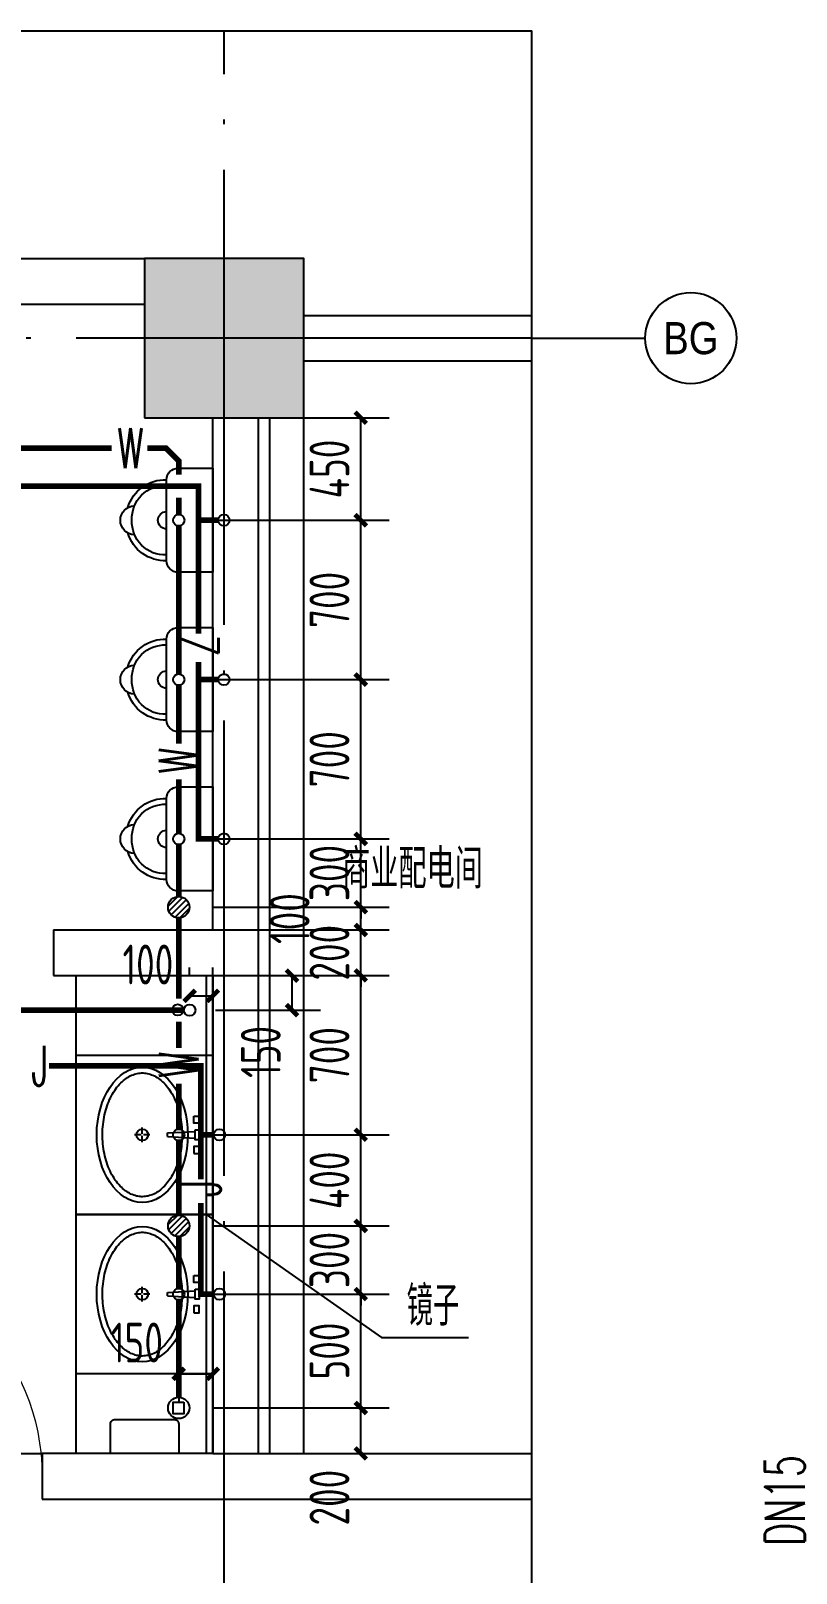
# Model space of a CAD drawing. Extents: x 57845 to 99897, y -155062 to -111524.
# Drawn here: x 66664 to 70026, y -149689 to -142913 of the extents above; entities that cross this region are included whole.
import ezdxf
from ezdxf.enums import TextEntityAlignment as Align

# ---------------------------------------------------------------- set-up
doc = ezdxf.new("R2010")
doc.units = 0
doc.header["$LTSCALE"] = 1000
doc.header["$MEASUREMENT"] = 0
doc.linetypes.add('DOTE', pattern=[2.42, 2, -0.2, 0.02, -0.2])
for name, color, linetype in [('01-标注_符号', 200, 'Continuous'), ('01-标注_轴线坐标', 132, 'Continuous'), ('02-TEXT_房间', 7, 'Continuous'), ('02-TEXT_轴号', 7, 'Continuous'), ('109-34 核心筒$0$A-TECH-SANT', 231, 'Continuous'), ('A-C_门', 150, 'Continuous'), ('A-I_卫-洁具', 241, 'Continuous'), ('A_AXIS-轴线', 1, 'DOTE'), ('A_STR-砌块墙', 121, 'Continuous'), ('A_STR-砼柱', 8, 'Continuous'), ('AXIS_TEXT', 7, 'Continuous'), ('EQUIP_地漏', 7, 'Continuous'), ('EQUIP_污水', 7, 'Continuous'), ('PIPE-中水', 122, 'Continuous'), ('PIPE-污水', 2, 'Continuous'), ('PIPE-给水', 3, 'Continuous'), ('PIPE-通气', 30, 'Continuous'), ('PUB_HATCH', 8, 'Continuous'), ('TEXT_中水', 7, 'Continuous'), ('TEXT_污水', 7, 'Continuous'), ('TEXT_给水', 7, 'Continuous'), ('TWT_DIM', 3, 'Continuous'), ('VPIPE-中水', 122, 'Continuous'), ('VPIPE-给水', 3, 'Continuous'), ('VPIPE-通气', 3, 'Continuous')]:
    doc.layers.add(name, color=color, linetype=linetype)
doc.layers.add('04-不打印_视口', color=5, linetype='Continuous', plot=False)
doc.layers.add('04-不打印_辅助线', color=165, linetype='Continuous', plot=False)
doc.styles.add('_TCH_AXIS', font='')
doc.styles.add('_TCH_DIM_T3', font='ROS1', dxfattribs={"width": 0.8, "bigfont": 'JD'})
doc.styles.add('_TCH_SPACE', font='ros.shx', dxfattribs={"width": 0.75, "height": 5, "bigfont": 'jd.shx'})
doc.styles.add('_TWT_PIPEDN', font='SIMPLEX', dxfattribs={"width": 0.8, "height": 3.5, "bigfont": 'HZTXT'})
doc.styles.add('_TWT_PIPETEXT', font='SIMPLEX', dxfattribs={"width": 0.8, "height": 3.5, "bigfont": 'HZTXT'})
doc.styles.add('COMPLEX', font='COMPLEX')
doc.styles.add('样式 1', font='ros.shx', dxfattribs={"width": 0.7, "bigfont": 'jd.shx'})
doc.styles.get('_TCH_AXIS').set_extended_font_data('FZXiHei I-Z08S')
doc.dimstyles.new('_TWT_ARCH&&50', dxfattribs={"dimtxt": 175, "dimasz": 50, "dimexe": 125, "dimexo": 150, "dimgap": 50, "dimtad": 1, "dimdec": 0, "dimzin": 0, "dimdsep": 46, "dimtxsty": '_TCH_DIM_T3', "dimblk": 'ARCHTICK', "dimcen": 0.09, "dimazin": 2, "dimtfac": 1, "dimtdec": 0, "dimtix": 1, "dimtmove": 2, "dimatfit": 3, "dimfxl": 0, "dimtolj": 1, "dimtzin": 0, "dimarcsym": 0})

# ---------------------------------------------------------------- blocks, each defined once
blk = doc.blocks.new('A-toilet-F2$0$A-toilet-F3$0$xb')
for p, q in [((-228.6, 152.4), (-228.6, 0)), ((177.8, 203.2), (-177.8, 203.2)), ((228.6, 0), (228.6, 152.4)), ((-228.6, 0), (228.6, 0))]:
    blk.add_line(p, q)
for centre, radius, start, end in [((-6.3, 209.5), 171.6, 106.60688, 182.1211), ((-6.3, 209.5), 146.2, 87.8789, 182.1211), ((0, 342.9), 63.5, 1.07073, 178.92927), ((6.4, 209.5), 146.2, 357.8789, 92.1211), ((6.4, 209.5), 171.6, 357.8789, 73.39312), ((0, 203.2), 38.1, 0, 180), ((-177.8, 152.4), 50.8, 90, 180), ((177.8, 152.4), 50.8, 0, 90)]:
    blk.add_arc(centre, radius, start, end)
blk = doc.blocks.new('meae')
for p, q in [((-215, 0), (-243.8, 0)), ((-210, 5), (-210, 32.8)), ((-176.7, 0), (-205, 0)), ((-99.5, 8), (21.7, 14.4)), ((-99.5, -8), (-99.5, 8)), ((21.7, -14.4), (21.7, 14.4)), ((-210, -32.3), (-210, -5)), ((-99.5, -8), (21.7, -14.4))]:
    blk.add_line(p, q)
for points in [[(17.2, 81.4), (40, 81.4), (40, 51.4), (17.2, 51.4)], [(21.7, 21.4), (40, 21.4), (40, -21.4), (21.7, -21.4)], [(17.2, -81.4), (40, -81.4), (40, -51.4), (17.2, -51.4)]]:
    blk.add_lwpolyline(points, close=True)
at = {"const_width": 0.84}
blk.add_lwpolyline([(-209.6, -0.1, -1), (-210.4, -0.1, -1)], format="xyb", close=True, dxfattribs=at)
blk.add_circle((-210, 0), 25.2)
blk.add_ellipse((-210, 0), major_axis=(0, -296.8), ratio=0.673766)
at = {"color": 8}
blk.add_open_spline([(-210, -271.8), (-201.6, -271.8), (-193.3, -270.9), (-176.6, -267), (-168.2, -264.1), (-151.7, -256.3), (-143.6, -251.4), (-127.7, -239.7), (-119.9, -232.8), (-105, -217.1), (-97.9, -208.3), (-84.5, -189), (-78.3, -178.5), (-66.9, -156.1), (-61.7, -144.2), (-52.7, -119.1), (-48.8, -106), (-42.4, -79), (-39.9, -65.1), (-36.4, -36.9), (-35.4, -22.5), (-34.8, 6.2), (-35.3, 20.7), (-37.7, 49.2), (-39.6, 63.3), (-45, 90.9), (-48.3, 104.3), (-56.4, 130.2), (-61.1, 142.6), (-71.6, 166.1), (-77.5, 177.1), (-90.2, 197.7), (-97, 207.1), (-111.4, 224.2), (-118.9, 231.8), (-134.5, 245.1), (-142.5, 250.8), (-158.9, 260.1), (-167.2, 263.7), (-183.8, 269), (-192.2, 270.7), (-208.9, 272.2), (-217.3, 271.9), (-234, 269.5), (-242.4, 267.4), (-259, 261.1), (-267.2, 256.9), (-283.4, 246.7), (-291.3, 240.5), (-306.7, 226.3), (-314.1, 218.2), (-328.1, 200.2), (-334.7, 190.4), (-346.9, 169), (-352.4, 157.6), (-362.4, 133.5), (-366.8, 120.8), (-374.2, 94.4), (-377.2, 80.8), (-381.8, 52.9), (-383.4, 38.7), (-385.1, 10.1), (-385.2, -4.4), (-383.9, -33.1), (-382.5, -47.4), (-378.3, -75.4), (-375.4, -89.1), (-368.4, -115.7), (-364.2, -128.5), (-354.5, -153), (-349.1, -164.6), (-337.2, -186.3), (-330.7, -196.4), (-316.9, -214.8), (-309.6, -223.2), (-294.4, -237.9), (-286.5, -244.3), (-270.4, -255.1), (-262.2, -259.5), (-245.6, -266.3), (-237.3, -268.8), (-222.6, -271.3), (-216.3, -271.8), (-210, -271.8)], degree=3, knots=[0, 0, 0, 0, 0.154173, 0.154173, 0.308346, 0.308346, 0.462518, 0.462518, 0.616691, 0.616691, 0.770864, 0.770864, 0.925037, 0.925037, 1.07921, 1.07921, 1.233382, 1.233382, 1.387555, 1.387555, 1.541728, 1.541728, 1.695901, 1.695901, 1.850074, 1.850074, 2.004247, 2.004247, 2.158419, 2.158419, 2.312592, 2.312592, 2.466765, 2.466765, 2.620938, 2.620938, 2.775111, 2.775111, 2.929283, 2.929283, 3.083456, 3.083456, 3.237629, 3.237629, 3.391802, 3.391802, 3.545975, 3.545975, 3.700147, 3.700147, 3.85432, 3.85432, 4.008493, 4.008493, 4.162666, 4.162666, 4.316839, 4.316839, 4.471011, 4.471011, 4.625184, 4.625184, 4.779357, 4.779357, 4.93353, 4.93353, 5.087703, 5.087703, 5.241876, 5.241876, 5.396048, 5.396048, 5.550221, 5.550221, 5.704394, 5.704394, 5.858567, 5.858567, 6.01274, 6.01274, 6.166912, 6.166912, 6.283185, 6.283185, 6.283185, 6.283185], dxfattribs=at)
at = {"layer": '04-不打印_辅助线'}
blk.add_lwpolyline([(-500, -350), (-500, 350), (100, 350), (100, -350)], close=True, dxfattribs=at)
blk = doc.blocks.new('$DorLib2D$00000001')
at = {"ltscale": 0.5}
for p, q in [((0.45, 0.975), (0.5, 0.975)), ((0.45, 0), (0.45, 0.975)), ((0.5, 0), (0.5, 0.975)), ((0.5, 0), (0.45, 0))]:
    blk.add_line(p, q, dxfattribs=at)
at = {"lineweight": 13, "ltscale": 0.5}
blk.add_arc((0.475, 0), 0.975, 91.46928, 180, dxfattribs=at)
blk = doc.blocks.new('_FZH')
blk.add_lwpolyline([(-0.5, -0.5), (0.5, -0.5), (0.5, 0.5), (-0.5, 0.5)], close=True)
at = {"layer": 'PUB_HATCH'}
blk.add_solid([(-0.5, -0.5), (0.5, -0.5), (-0.5, 0.5), (0.5, 0.5)], dxfattribs=at)
blk = doc.blocks.new('_AXISO')
blk.add_circle((0, 0), 0.5)
at = {"layer": 'AXIS_TEXT', "style": 'COMPLEX', "width": 1.041667}
blk.add_attdef('A', text='', height=0.56, dxfattribs=at).set_placement((-0.25, -0.28), (0.25, -0.28), align=Align.FIT)
blk = doc.blocks.new('33')
at = {"layer": '01-标注_符号'}
for p, q in [((72353.8, -148113), (73124.7, -148653.9)), ((73124.7, -148653.9), (73507.6, -148653.9))]:
    blk.add_line(p, q, dxfattribs=at)
at = {"layer": '01-标注_轴线坐标', "color": 8}
blk.add_line((73783.8, -144263), (74283.8, -144263), dxfattribs=at)
at = {"layer": '04-不打印_视口'}
blk.add_lwpolyline([(64833.8, -142913), (73783.8, -142913), (73783.8, -150363), (64833.8, -150363)], close=True, dxfattribs=at)
at = {"layer": '109-34 核心筒$0$A-TECH-SANT'}
blk.add_lwpolyline([(71933.8, -149163), (71933.8, -149033, -0.414214), (71953.8, -149013), (72213.8, -149013, -0.414214), (72233.8, -149033), (72233.8, -149163)], format="xyb", close=True, dxfattribs=at)
at = {"layer": 'A-C_门', "color": 8}
blk.add_line((70633.8, -149163), (71633.8, -149163), dxfattribs=at)
at = {"layer": 'A-I_卫-洁具', "color": 8, "ltscale": 0.1}
blk.add_line((72353.8, -147063), (72353.8, -149163), dxfattribs=at)
blk.add_lwpolyline([(72383.8, -147063), (72383.8, -149163), (71783.8, -149163), (71783.8, -147063)], close=True, dxfattribs=at)
at = {"layer": 'A_AXIS-轴线', "linetype": 'DOTE'}
for p, q in [((72433.8, -150363), (72433.8, -142913)), ((73783.8, -144263), (64833.8, -144263))]:
    blk.add_line(p, q, dxfattribs=at)
at = {"layer": 'A_STR-砌块墙', "color": 8}
for p, q in [((69533.8, -143913), (72083.8, -143913)), ((69633.8, -144113), (72083.8, -144113)), ((72783.8, -144163), (73783.8, -144163)), ((73783.8, -144163), (73783.8, -144363)), ((72783.8, -144363), (73783.8, -144363)), ((72383.8, -146863), (72383.8, -144613)), ((72583.8, -146963), (72583.8, -144613)), ((72633.8, -149163), (72633.8, -144613)), ((72783.8, -149163), (72783.8, -144613)), ((71683.8, -146863), (72383.8, -146863)), ((71683.8, -146863), (71683.8, -147063)), ((71783.8, -146863), (72383.8, -146863)), ((72583.8, -149163), (72583.8, -146963)), ((71683.8, -147063), (72383.8, -147063)), ((72383.8, -149163), (72383.8, -147063)), ((72383.8, -149163), (71633.8, -149163)), ((71633.8, -149163), (71633.8, -149363)), ((72583.8, -149163), (72633.8, -149163)), ((72783.8, -149163), (73783.8, -149163)), ((73783.8, -149163), (73783.8, -149363)), ((71633.8, -149363), (72483.8, -149363)), ((72483.8, -149363), (72683.8, -149363)), ((72683.8, -149363), (73783.8, -149363))]:
    blk.add_line(p, q, dxfattribs=at)
at = {"layer": '01-标注_轴线坐标', "color": 8}
ref = blk.add_blockref('_AXISO', (74483.8, -144263), dxfattribs=dict(at, xscale=400, yscale=400, zscale=400))
ref.add_attrib('A', 'BG', dxfattribs={"layer": '02-TEXT_轴号', "color": 8, "height": 141.08, "style": '_TCH_AXIS'}).set_placement((74362.9, -144333.5), (74604.7, -144333.5), align=Align.FIT)
at = {"layer": 'A-C_门', "color": 8, "xscale": -1000, "yscale": 1000, "zscale": 200}
blk.add_blockref('$DorLib2D$00000001', (71133.8, -149263), dxfattribs=at)
at = {"layer": 'A-I_卫-洁具', "color": 8, "ltscale": 0.1, "xscale": -1, "rotation": 90}
for p in [(72383.8, -145063), (72383.8, -145763), (72383.8, -146463)]:
    blk.add_blockref('A-toilet-F2$0$A-toilet-F3$0$xb', p, dxfattribs=at)
at = {"layer": 'A-I_卫-洁具', "color": 8, "ltscale": 0.1}
for p in [(72283.8, -147763), (72283.8, -148463)]:
    blk.add_blockref('meae', p, dxfattribs=at)
at = {"layer": 'A_STR-砼柱', "color": 8, "xscale": 700, "yscale": 700, "zscale": 700}
blk.add_blockref('_FZH', (72433.8, -144263), dxfattribs=at)
at = {"layer": '01-标注_符号', "color": 7, "style": '样式 1', "width": 0.7}
blk.add_text('镜子', height=173.64, dxfattribs=at).set_placement((73235.2, -148601.4))
at = {"layer": '02-TEXT_房间', "color": 1, "style": '_TCH_SPACE', "width": 0.75}
blk.add_text('商业配电间', height=173.64, dxfattribs=at).set_placement((72951.7, -146681.4))
blk = doc.blocks.new('$TwtSys$00000147')
blk.add_circle((0, 0, 0), 1)
blk = doc.blocks.new('$TwtSys$00000141')
for p, q in [((-94, 8), (-10, 92)), ((-94, 8), (-10, 92)), ((-87, -35), (35, 87)), ((-87, -35), (35, 87)), ((-66, -66), (66, 66)), ((-66, -66), (66, 66)), ((-32, -87), (88, 33)), ((-32, -87), (88, 33)), ((11, -92), (92, -11)), ((11, -92), (92, -11))]:
    blk.add_line(p, q)
blk.add_circle((0, 0), 94)
blk.add_circle((0, 0), 94)
blk = doc.blocks.new('_ArchTick')
at = {"color": 0, "linetype": 'ByBlock', "const_width": 0.4}
blk.add_lwpolyline([(-0.5, -0.5), (0.5, 0.5)], dxfattribs=at)
blk = doc.blocks.new('*D310')
at = {"layer": 'Defpoints', "color": 0}
for p in [(67313.7, -144613), (68113.5, -144613), (67313.7, -145063)]:
    blk.add_point(p, dxfattribs=at)
at = {"layer": 'TWT_DIM', "color": 0, "lineweight": -2}
for p, q in [((67463.7, -144613), (68238.5, -144613)), ((68113.5, -145063), (68113.5, -144613)), ((67463.7, -145063), (68238.5, -145063))]:
    blk.add_line(p, q, dxfattribs=at)
at = {"layer": 'TWT_DIM', "color": 0, "lineweight": -2, "xscale": 50, "yscale": 50, "zscale": 50}
for p, rotation in [((68113.5, -144613), 90), ((68113.5, -145063), 270)]:
    blk.add_blockref('_ArchTick', p, dxfattribs=dict(at, rotation=rotation))
at = {"layer": 'TWT_DIM', "color": 0, "insert": (67976, -144838), "char_height": 175, "attachment_point": 5, "rotation": 90, "style": '_TCH_DIM_T3'}
blk.add_mtext('\\A1;450', dxfattribs=at)
blk = doc.blocks.new('*D311')
at = {"layer": 'Defpoints', "color": 0}
for p in [(67313.7, -145063), (68113.5, -145063), (67313.7, -145763)]:
    blk.add_point(p, dxfattribs=at)
at = {"layer": 'TWT_DIM', "color": 0, "lineweight": -2}
for p, q in [((67463.7, -145063), (68238.5, -145063)), ((68113.5, -145763), (68113.5, -145063)), ((67463.7, -145763), (68238.5, -145763))]:
    blk.add_line(p, q, dxfattribs=at)
at = {"layer": 'TWT_DIM', "color": 0, "lineweight": -2, "xscale": 50, "yscale": 50, "zscale": 50}
for p, rotation in [((68113.5, -145063), 90), ((68113.5, -145763), 270)]:
    blk.add_blockref('_ArchTick', p, dxfattribs=dict(at, rotation=rotation))
at = {"layer": 'TWT_DIM', "color": 0, "insert": (67976, -145413), "char_height": 175, "attachment_point": 5, "rotation": 90, "style": '_TCH_DIM_T3'}
blk.add_mtext('\\A1;700', dxfattribs=at)
blk = doc.blocks.new('*D312')
at = {"layer": 'Defpoints', "color": 0}
for p in [(67313.7, -145763), (68113.5, -145763), (67313.7, -146463)]:
    blk.add_point(p, dxfattribs=at)
at = {"layer": 'TWT_DIM', "color": 0, "lineweight": -2}
for p, q in [((67463.7, -145763), (68238.5, -145763)), ((68113.5, -146463), (68113.5, -145763)), ((67463.7, -146463), (68238.5, -146463))]:
    blk.add_line(p, q, dxfattribs=at)
at = {"layer": 'TWT_DIM', "color": 0, "lineweight": -2, "xscale": 50, "yscale": 50, "zscale": 50}
for p, rotation in [((68113.5, -145763), 90), ((68113.5, -146463), 270)]:
    blk.add_blockref('_ArchTick', p, dxfattribs=dict(at, rotation=rotation))
at = {"layer": 'TWT_DIM', "color": 0, "insert": (67976, -146113), "char_height": 175, "attachment_point": 5, "rotation": 90, "style": '_TCH_DIM_T3'}
blk.add_mtext('\\A1;700', dxfattribs=at)
blk = doc.blocks.new('*D313')
at = {"layer": 'Defpoints', "color": 0}
for p in [(67313.7, -146463), (68113.5, -146463), (67313.7, -146763)]:
    blk.add_point(p, dxfattribs=at)
at = {"layer": 'TWT_DIM', "color": 0, "lineweight": -2}
for p, q in [((68113.5, -146463), (68113.5, -146413)), ((67463.7, -146463), (68238.5, -146463)), ((68113.5, -146763), (68113.5, -146463)), ((67463.7, -146763), (68238.5, -146763)), ((68113.5, -146763), (68113.5, -146813))]:
    blk.add_line(p, q, dxfattribs=at)
at = {"layer": 'TWT_DIM', "color": 0, "lineweight": -2, "xscale": 50, "yscale": 50, "zscale": 50}
for p, rotation in [((68113.5, -146463), 270), ((68113.5, -146763), 90)]:
    blk.add_blockref('_ArchTick', p, dxfattribs=dict(at, rotation=rotation))
at = {"layer": 'TWT_DIM', "color": 0, "insert": (67976, -146613), "char_height": 175, "attachment_point": 5, "rotation": 90, "style": '_TCH_DIM_T3'}
blk.add_mtext('\\A1;300', dxfattribs=at)
blk = doc.blocks.new('*D314')
at = {"layer": 'Defpoints', "color": 0}
for p in [(67313.7, -146763), (68113.5, -146763), (67313.7, -146863)]:
    blk.add_point(p, dxfattribs=at)
at = {"layer": 'TWT_DIM', "color": 0, "lineweight": -2}
for p, q in [((67463.7, -146763), (68238.5, -146763)), ((68113.5, -146863), (68113.5, -146763)), ((67463.7, -146863), (68238.5, -146863))]:
    blk.add_line(p, q, dxfattribs=at)
at = {"layer": 'TWT_DIM', "color": 0, "lineweight": -2, "xscale": 50, "yscale": 50, "zscale": 50}
for p, rotation in [((68113.5, -146763), 90), ((68113.5, -146863), 270)]:
    blk.add_blockref('_ArchTick', p, dxfattribs=dict(at, rotation=rotation))
at = {"layer": 'TWT_DIM', "color": 0, "insert": (67801, -146813), "char_height": 175, "attachment_point": 5, "rotation": 90, "style": '_TCH_DIM_T3'}
blk.add_mtext('\\A1;100', dxfattribs=at)
blk = doc.blocks.new('*D315')
at = {"layer": 'Defpoints', "color": 0}
for p in [(67313.7, -146863), (68113.5, -146863), (67313.7, -147063)]:
    blk.add_point(p, dxfattribs=at)
at = {"layer": 'TWT_DIM', "color": 0, "lineweight": -2}
for p, q in [((68113.5, -146863), (68113.5, -146813)), ((67463.7, -146863), (68238.5, -146863)), ((68113.5, -147063), (68113.5, -146863)), ((67463.7, -147063), (68238.5, -147063)), ((68113.5, -147063), (68113.5, -147113))]:
    blk.add_line(p, q, dxfattribs=at)
at = {"layer": 'TWT_DIM', "color": 0, "lineweight": -2, "xscale": 50, "yscale": 50, "zscale": 50}
for p, rotation in [((68113.5, -146863), 270), ((68113.5, -147063), 90)]:
    blk.add_blockref('_ArchTick', p, dxfattribs=dict(at, rotation=rotation))
at = {"layer": 'TWT_DIM', "color": 0, "insert": (67976, -146963), "char_height": 175, "attachment_point": 5, "rotation": 90, "style": '_TCH_DIM_T3'}
blk.add_mtext('\\A1;200', dxfattribs=at)
blk = doc.blocks.new('*D316')
at = {"layer": 'Defpoints', "color": 0}
for p in [(67313.7, -147063), (68113.5, -147063), (67313.7, -147763)]:
    blk.add_point(p, dxfattribs=at)
at = {"layer": 'TWT_DIM', "color": 0, "lineweight": -2}
for p, q in [((67463.7, -147063), (68238.5, -147063)), ((68113.5, -147763), (68113.5, -147063)), ((67463.7, -147763), (68238.5, -147763))]:
    blk.add_line(p, q, dxfattribs=at)
at = {"layer": 'TWT_DIM', "color": 0, "lineweight": -2, "xscale": 50, "yscale": 50, "zscale": 50}
for p, rotation in [((68113.5, -147063), 90), ((68113.5, -147763), 270)]:
    blk.add_blockref('_ArchTick', p, dxfattribs=dict(at, rotation=rotation))
at = {"layer": 'TWT_DIM', "color": 0, "insert": (67976, -147413), "char_height": 175, "attachment_point": 5, "rotation": 90, "style": '_TCH_DIM_T3'}
blk.add_mtext('\\A1;700', dxfattribs=at)
blk = doc.blocks.new('*D317')
at = {"layer": 'Defpoints', "color": 0}
for p in [(67313.7, -147763), (68113.5, -147763), (67313.7, -148163)]:
    blk.add_point(p, dxfattribs=at)
at = {"layer": 'TWT_DIM', "color": 0, "lineweight": -2}
for p, q in [((67463.7, -147763), (68238.5, -147763)), ((68113.5, -148163), (68113.5, -147763)), ((67463.7, -148163), (68238.5, -148163))]:
    blk.add_line(p, q, dxfattribs=at)
at = {"layer": 'TWT_DIM', "color": 0, "lineweight": -2, "xscale": 50, "yscale": 50, "zscale": 50}
for p, rotation in [((68113.5, -147763), 90), ((68113.5, -148163), 270)]:
    blk.add_blockref('_ArchTick', p, dxfattribs=dict(at, rotation=rotation))
at = {"layer": 'TWT_DIM', "color": 0, "insert": (67976, -147963), "char_height": 175, "attachment_point": 5, "rotation": 90, "style": '_TCH_DIM_T3'}
blk.add_mtext('\\A1;400', dxfattribs=at)
blk = doc.blocks.new('*D318')
at = {"layer": 'Defpoints', "color": 0}
for p in [(67313.7, -148163), (68113.5, -148163), (67313.7, -148463)]:
    blk.add_point(p, dxfattribs=at)
at = {"layer": 'TWT_DIM', "color": 0, "lineweight": -2}
for p, q in [((68113.5, -148163), (68113.5, -148113)), ((67463.7, -148163), (68238.5, -148163)), ((68113.5, -148463), (68113.5, -148163)), ((67463.7, -148463), (68238.5, -148463)), ((68113.5, -148463), (68113.5, -148513))]:
    blk.add_line(p, q, dxfattribs=at)
at = {"layer": 'TWT_DIM', "color": 0, "lineweight": -2, "xscale": 50, "yscale": 50, "zscale": 50}
for p, rotation in [((68113.5, -148163), 270), ((68113.5, -148463), 90)]:
    blk.add_blockref('_ArchTick', p, dxfattribs=dict(at, rotation=rotation))
at = {"layer": 'TWT_DIM', "color": 0, "insert": (67976, -148313), "char_height": 175, "attachment_point": 5, "rotation": 90, "style": '_TCH_DIM_T3'}
blk.add_mtext('\\A1;300', dxfattribs=at)
blk = doc.blocks.new('*D319')
at = {"layer": 'Defpoints', "color": 0}
for p in [(67313.7, -148463), (68113.5, -148463), (67313.7, -148963)]:
    blk.add_point(p, dxfattribs=at)
at = {"layer": 'TWT_DIM', "color": 0, "lineweight": -2}
for p, q in [((67463.7, -148463), (68238.5, -148463)), ((68113.5, -148963), (68113.5, -148463)), ((67463.7, -148963), (68238.5, -148963))]:
    blk.add_line(p, q, dxfattribs=at)
at = {"layer": 'TWT_DIM', "color": 0, "lineweight": -2, "xscale": 50, "yscale": 50, "zscale": 50}
for p, rotation in [((68113.5, -148463), 90), ((68113.5, -148963), 270)]:
    blk.add_blockref('_ArchTick', p, dxfattribs=dict(at, rotation=rotation))
at = {"layer": 'TWT_DIM', "color": 0, "insert": (67976, -148713), "char_height": 175, "attachment_point": 5, "rotation": 90, "style": '_TCH_DIM_T3'}
blk.add_mtext('\\A1;500', dxfattribs=at)
blk = doc.blocks.new('*D320')
at = {"layer": 'Defpoints', "color": 0}
for p in [(67313.7, -148963), (68113.5, -148963), (67313.7, -149163)]:
    blk.add_point(p, dxfattribs=at)
at = {"layer": 'TWT_DIM', "color": 0, "lineweight": -2}
for p, q in [((67463.7, -148963), (68238.5, -148963)), ((68113.5, -149163), (68113.5, -148963)), ((67463.7, -149163), (68238.5, -149163))]:
    blk.add_line(p, q, dxfattribs=at)
at = {"layer": 'TWT_DIM', "color": 0, "lineweight": -2, "xscale": 50, "yscale": 50, "zscale": 50}
for p, rotation in [((68113.5, -148963), 90), ((68113.5, -149163), 270)]:
    blk.add_blockref('_ArchTick', p, dxfattribs=dict(at, rotation=rotation))
at = {"layer": 'TWT_DIM', "color": 0, "insert": (67976, -149357), "char_height": 175, "attachment_point": 5, "rotation": 90, "style": '_TCH_DIM_T3'}
blk.add_mtext('\\A1;200', dxfattribs=at)
blk = doc.blocks.new('*D321')
at = {"layer": 'Defpoints', "color": 0}
for p in [(67313.7, -148463), (67463.7, -148463), (67463.7, -148813)]:
    blk.add_point(p, dxfattribs=at)
at = {"layer": 'TWT_DIM', "color": 0, "lineweight": -2}
for p, q in [((67313.7, -148613), (67313.7, -148938)), ((67463.7, -148613), (67463.7, -148938)), ((67313.7, -148813), (67463.7, -148813))]:
    blk.add_line(p, q, dxfattribs=at)
at = {"layer": 'TWT_DIM', "color": 0, "lineweight": -2, "xscale": 50, "yscale": 50, "zscale": 50, "rotation": 180}
blk.add_blockref('_ArchTick', (67313.7, -148813), dxfattribs=at)
at = {"layer": 'TWT_DIM', "color": 0, "lineweight": -2, "xscale": 50, "yscale": 50, "zscale": 50}
blk.add_blockref('_ArchTick', (67463.7, -148813), dxfattribs=at)
at = {"layer": 'TWT_DIM', "color": 0, "insert": (67130.4, -148675.5), "char_height": 175, "attachment_point": 5, "style": '_TCH_DIM_T3'}
blk.add_mtext('\\A1;150', dxfattribs=at)
blk = doc.blocks.new('$TwtSys$00000136')
at = {"elevation": 0}
blk.add_lwpolyline([(-51, 45), (51, 45), (51, -49), (-51, -49)], close=True, dxfattribs=at)
blk.add_circle((0, 0, 0), 93.8)
blk = doc.blocks.new('*D345')
at = {"layer": 'Defpoints', "color": 0}
for p in [(67325.8, -147063.7), (67811.7, -147063.7), (67325.8, -147215.4)]:
    blk.add_point(p, dxfattribs=at)
at = {"layer": 'TWT_DIM', "color": 0, "lineweight": -2}
for p, q in [((67475.8, -147063.7), (67936.7, -147063.7)), ((67811.7, -147215.4), (67811.7, -147063.7)), ((67475.8, -147215.4), (67936.7, -147215.4))]:
    blk.add_line(p, q, dxfattribs=at)
at = {"layer": 'TWT_DIM', "color": 0, "lineweight": -2, "xscale": 50, "yscale": 50, "zscale": 50}
for p, rotation in [((67811.7, -147063.7), 90), ((67811.7, -147215.4), 270)]:
    blk.add_blockref('_ArchTick', p, dxfattribs=dict(at, rotation=rotation))
at = {"layer": 'TWT_DIM', "color": 0, "insert": (67674.2, -147398.8), "char_height": 175, "attachment_point": 5, "rotation": 90, "style": '_TCH_DIM_T3'}
blk.add_mtext('\\A1;150', dxfattribs=at)
blk = doc.blocks.new('*D347')
at = {"layer": 'Defpoints', "color": 0}
for p in [(67463.7, -147152.4), (67361.8, -147215.4), (67463.7, -147215.4)]:
    blk.add_point(p, dxfattribs=at)
at = {"layer": 'TWT_DIM', "color": 0, "lineweight": -2}
for p, q in [((67361.8, -147065.4), (67361.8, -147027.4)), ((67463.7, -147065.4), (67463.7, -147027.4)), ((67361.8, -147152.4), (67463.7, -147152.4))]:
    blk.add_line(p, q, dxfattribs=at)
at = {"layer": 'TWT_DIM', "color": 0, "lineweight": -2, "xscale": 50, "yscale": 50, "zscale": 50, "rotation": 180}
blk.add_blockref('_ArchTick', (67361.8, -147152.4), dxfattribs=at)
at = {"layer": 'TWT_DIM', "color": 0, "lineweight": -2, "xscale": 50, "yscale": 50, "zscale": 50}
blk.add_blockref('_ArchTick', (67463.7, -147152.4), dxfattribs=at)
at = {"layer": 'TWT_DIM', "color": 0, "insert": (67178.5, -147014.9), "char_height": 175, "attachment_point": 5, "style": '_TCH_DIM_T3'}
blk.add_mtext('\\A1;100', dxfattribs=at)

msp = doc.modelspace()

# ---------------------------------------------------------------- hatches: boundary and pattern name
at = {"layer": 'PIPE-中水', "linetype": 'Continuous'}
for points in [[(67400.7, -144913.3), (67400.7, -144900.8), (67413.2, -144900.8)], [(67400.7, -144913.3), (67413.2, -144913.3), (67413.2, -144900.8)], [(67400.7, -146463), (67400.7, -146475.5), (67388.2, -146475.5)], [(67400.7, -146463), (67388.2, -146463), (67388.2, -146475.5)]]:
    msp.add_hatch(color=256, dxfattribs=at).paths.add_polyline_path(points)
at = {"layer": 'PIPE-污水', "linetype": 'Continuous'}
for points in [[(67258.4, -144746.4), (67267.3, -144737.5), (67263.6, -144733.9)], [(67258.4, -144746.4), (67258.4, -144733.9), (67263.6, -144733.9)], [(67313.7, -144801.7), (67322.6, -144792.9), (67326.2, -144796.5)], [(67313.7, -144801.7), (67326.2, -144801.7), (67326.2, -144796.5)]]:
    msp.add_hatch(color=256, dxfattribs=at).paths.add_polyline_path(points)
at = {"layer": 'PIPE-给水', "linetype": 'Continuous'}
for points in [[(67411, -147459.7), (67411, -147447.2), (67423.5, -147447.2)], [(67411, -147459.7), (67423.5, -147459.7), (67423.5, -147447.2)], [(67411, -148463), (67411, -148475.5), (67398.5, -148475.5)], [(67411, -148463), (67398.5, -148463), (67398.5, -148475.5)]]:
    msp.add_hatch(color=256, dxfattribs=at).paths.add_polyline_path(points)

# ---------------------------------------------------------------- linework, layer by layer
at = {"layer": 'PIPE-中水', "linetype": 'Continuous', "ltscale": 0.5, "const_width": 25}
for points in [[(67400.7, -144913.3), (66228.8, -144913.3)], [(67400.7, -145063), (67400.7, -144913.3)], [(67487.3, -145063), (67400.7, -145063)], [(67400.7, -145561.4), (67400.7, -145063)], [(67400.7, -145763), (67400.7, -145686)], [(67400.7, -146463), (67400.7, -145763)], [(67487.3, -145763), (67400.7, -145763)], [(67487.3, -146463), (67400.7, -146463)]]:
    msp.add_lwpolyline(points, dxfattribs=at)
at = {"layer": 'PIPE-污水', "linetype": 'Continuous', "ltscale": 0.5, "const_width": 25}
for points in [[(67019.5, -144746.4), (65899.6, -144746.4)], [(67258.4, -144746.4), (67176.1, -144746.4)], [(67313.7, -144801.7), (67258.4, -144746.4)], [(67313.7, -144863.3), (67313.7, -144801.7)], [(67313.7, -145038), (67313.7, -144963.3)], [(67313.7, -145738), (67313.7, -145088)], [(67313.7, -146045.2), (67313.7, -145788)], [(67313.7, -146438), (67313.7, -146201.9)], [(67313.7, -146716), (67313.7, -146488)], [(67313.7, -147165.4), (67313.7, -146810)], [(67313.7, -147381.2), (67313.7, -147265.4)], [(67313.7, -147738), (67313.7, -147537.9)], [(67313.7, -148116), (67313.7, -147788)], [(67313.7, -148438), (67313.7, -148210)], [(67313.7, -148916), (67313.7, -148488)]]:
    msp.add_lwpolyline(points, dxfattribs=at)
at = {"layer": 'PIPE-给水', "linetype": 'Continuous', "ltscale": 0.5, "const_width": 25}
for points in [[(67411, -147459.7), (66743.8, -147459.7)], [(67411, -147459.7), (67411, -147763)], [(67411, -147763), (67467.4, -147763)], [(67411, -147763), (67411, -147958.5)], [(67411, -148061.8), (67411, -148463)], [(67411, -148463), (67467.4, -148463)]]:
    msp.add_lwpolyline(points, dxfattribs=at)
at = {"layer": 'PIPE-通气', "linetype": 'Continuous', "ltscale": 0.5, "const_width": 25}
msp.add_lwpolyline([(67336.8, -147215.4), (66324.8, -147215.4)], dxfattribs=at)
at = {"layer": 'VPIPE-中水', "linetype": 'Continuous'}
for centre in [(67512.3, -145063), (67512.3, -145763), (67512.3, -146463)]:
    msp.add_circle(centre, 25, dxfattribs=at)
at = {"layer": 'VPIPE-给水', "linetype": 'Continuous'}
for centre in [(67492.4, -147763), (67492.4, -148463)]:
    msp.add_circle(centre, 25, dxfattribs=at)
at = {"layer": 'VPIPE-通气', "linetype": 'Continuous'}
for centre in [(67309.6, -147214.3), (67361.8, -147215.4)]:
    msp.add_circle(centre, 25, dxfattribs=at)

# ---------------------------------------------------------------- block references
msp.add_blockref('33', (-4920.1, 0))
at = {"layer": 'EQUIP_地漏', "xscale": 0.5, "yscale": 0.5, "zscale": 0.5}
msp.add_blockref('$TwtSys$00000141', (67313.7, -146763), dxfattribs=at)
at = {"layer": 'EQUIP_地漏', "xscale": 0.5, "yscale": 0.5, "zscale": 0.5, "rotation": 180}
msp.add_blockref('$TwtSys$00000141', (67313.7, -148163), dxfattribs=at)
at = {"layer": 'EQUIP_污水', "xscale": 25, "yscale": 25, "zscale": 25}
for p in [(67313.7, -145063), (67313.7, -145763), (67313.7, -146463), (67313.7, -147763), (67313.7, -148463)]:
    msp.add_blockref('$TwtSys$00000147', p, dxfattribs=at)
at = {"layer": 'EQUIP_污水', "xscale": 0.5, "yscale": 0.5, "zscale": 0.5, "rotation": 270}
msp.add_blockref('$TwtSys$00000136', (67313.7, -148963), dxfattribs=at)

# ---------------------------------------------------------------- texts
at = {"layer": 'TEXT_中水', "style": '_TWT_PIPETEXT', "width": 0.64}
msp.add_text('Z', height=175, rotation=90, dxfattribs=at).set_placement((67488.2, -145661))
at = {"layer": 'TEXT_污水', "style": '_TWT_PIPETEXT', "width": 0.64}
msp.add_text('W', height=175, dxfattribs=at).set_placement((67044.5, -144833.9))
for p in [(67401.2, -146176.9), (67401.2, -147512.9)]:
    msp.add_text('W', height=175, rotation=90, dxfattribs=at).set_placement(p)
at = {"layer": 'TEXT_给水', "style": '_TWT_PIPETEXT', "width": 0.64}
msp.add_text('J', height=175, dxfattribs=at).set_placement((66665.5, -147547.2))
msp.add_text('J', height=175, rotation=90, dxfattribs=at).set_placement((67498.5, -148036.8))
at = {"layer": 'TEXT_给水', "linetype": 'Continuous', "style": '_TWT_PIPEDN', "width": 0.64}
msp.add_text('DN15', height=175, rotation=90, dxfattribs=at).set_placement((70064.4, -149568.7))

# ---------------------------------------------------------------- dimensions: what is measured, and where the dimension line sits
at = {"layer": 'TWT_DIM'}
for p1, p2, text, picture, middle in [((67313.7, -145063), (67313.7, -144613), '450', '*D310', (67976, -144838)), ((67313.7, -145763), (67313.7, -145063), '700', '*D311', (67976, -145413)), ((67313.7, -146463), (67313.7, -145763), '700', '*D312', (67976, -146113)), ((67313.7, -146763), (67313.7, -146463), '300', '*D313', (67976, -146613)), ((67313.7, -147063), (67313.7, -146863), '200', '*D315', (67976, -146963)), ((67313.7, -147763), (67313.7, -147063), '700', '*D316', (67976, -147413)), ((67313.7, -148163), (67313.7, -147763), '400', '*D317', (67976, -147963)), ((67313.7, -148463), (67313.7, -148163), '300', '*D318', (67976, -148313)), ((67313.7, -148963), (67313.7, -148463), '500', '*D319', (67976, -148713))]:
    dim = msp.add_aligned_dim(p1=p1, p2=p2, distance=-799.8, text=text, dimstyle='_TWT_ARCH&&50', dxfattribs=at)
    dim.commit()
    dim.dimension.update_dxf_attribs({"geometry": picture, "text_midpoint": middle})
for base, p1, p2, angle, text, picture, middle in [((68113.5, -146763), (67313.7, -146863), (67313.7, -146763), 90, '100', '*D314', (67801, -146813)), ((67463.7, -147152.4), (67361.8, -147215.4), (67463.7, -147215.4), 0, '100', '*D347', (67178.5, -147014.9)), ((67811.7, -147063.7), (67325.8, -147215.4), (67325.8, -147063.7), 90, '150', '*D345', (67674.2, -147398.8)), ((67463.7, -148813), (67313.7, -148463), (67463.7, -148463), 0, '150', '*D321', (67130.4, -148675.5)), ((68113.5, -148963), (67313.7, -149163), (67313.7, -148963), 90, '200', '*D320', (67976, -149357))]:
    dim = msp.add_linear_dim(base=base, p1=p1, p2=p2, angle=angle, text=text, dimstyle='_TWT_ARCH&&50', dxfattribs=at)
    dim.commit()
    dim.dimension.update_dxf_attribs({"geometry": picture, "text_midpoint": middle, "dimtype": 161})

doc.saveas('drawing.dxf')
